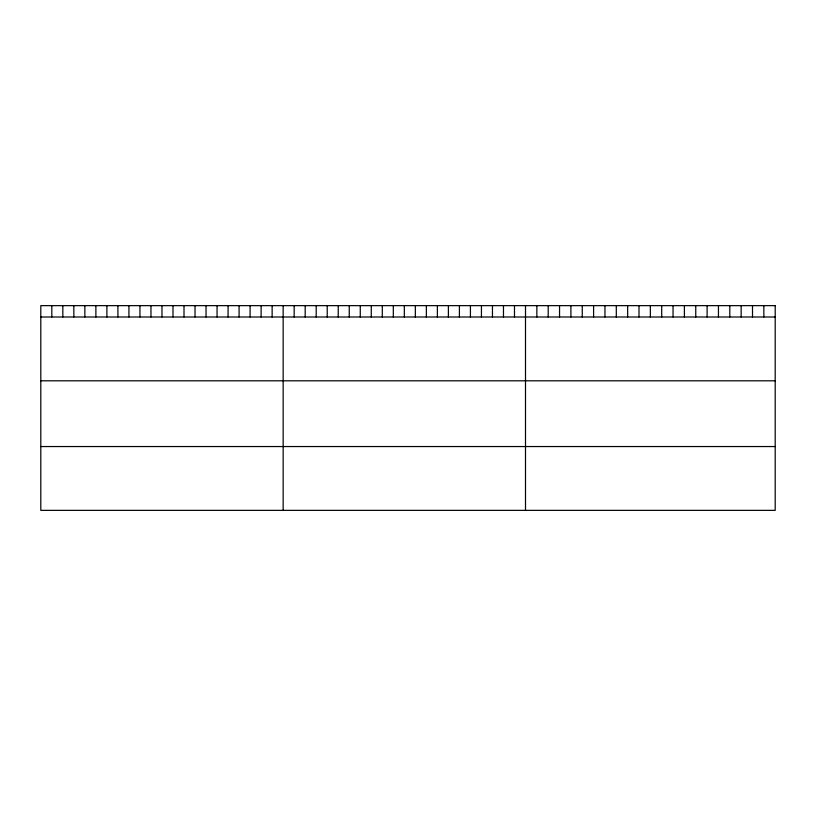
<?xml version="1.0" encoding="UTF-8"?>
<svg xmlns="http://www.w3.org/2000/svg" width="816" height="816" viewBox="0 0 816 816"><rect width="100%" height="100%" fill="white"/><g stroke="black" fill="none" stroke-linecap="round" stroke-linejoin="round"><path stroke-width="1.22" d="M40.8 316.996L775.2 316.996M40.8 380.807L775.2 380.807M40.8 446.546L775.2 446.546M763.847 305.643L763.847 316.996M752.505 305.643L752.505 316.996M741.152 305.643L741.152 316.996M729.8 305.643L729.8 316.996M718.447 305.643L718.447 316.996M707.105 305.643L707.105 316.996M695.752 305.643L695.752 316.996M684.4 305.643L684.4 316.996M673.047 305.643L673.047 316.996M661.705 305.643L661.705 316.996M650.352 305.643L650.352 316.996M638.999 305.643L638.999 316.996M627.657 305.643L627.657 316.996M616.304 305.643L616.304 316.996M604.952 305.643L604.952 316.996M593.599 305.643L593.599 316.996M582.257 305.643L582.257 316.996M570.904 305.643L570.904 316.996M559.552 305.643L559.552 316.996M548.199 305.643L548.199 316.996M536.857 305.643L536.857 316.996M525.504 305.643L525.504 510.357M514.488 305.643L514.488 316.996M503.472 305.643L503.472 316.996M492.456 305.643L492.456 316.996M481.44 305.643L481.44 316.996M470.424 305.643L470.424 316.996M459.408 305.643L459.408 316.996M448.392 305.643L448.392 316.996M437.376 305.643L437.376 316.996M426.36 305.643L426.36 316.996M415.344 305.643L415.344 316.996M404.328 305.643L404.328 316.996M393.312 305.643L393.312 316.996M382.296 305.643L382.296 316.996M371.28 305.643L371.28 316.996M360.264 305.643L360.264 316.996M349.248 305.643L349.248 316.996M338.232 305.643L338.232 316.996M327.216 305.643L327.216 316.996M316.2 305.643L316.2 316.996M305.184 305.643L305.184 316.996M294.168 305.643L294.168 316.996M283.152 305.643L283.152 510.357M272.136 305.643L272.136 316.996M261.12 305.643L261.12 316.996M250.104 305.643L250.104 316.996M239.088 305.643L239.088 316.996M228.072 305.643L228.072 316.996M217.056 305.643L217.056 316.996M206.04 305.643L206.04 316.996M195.024 305.643L195.024 316.996M184.008 305.643L184.008 316.996M172.992 305.643L172.992 316.996M161.976 305.643L161.976 316.996M150.96 305.643L150.96 316.996M139.944 305.643L139.944 316.996M128.928 305.643L128.928 316.996M117.912 305.643L117.912 316.996M106.896 305.643L106.896 316.996M95.88 305.643L95.88 316.996M84.864 305.643L84.864 316.996M73.848 305.643L73.848 316.996M62.832 305.643L62.832 316.996M51.816 305.643L51.816 316.996M775.2 305.643L40.8 305.643L40.8 510.357L775.2 510.357L775.2 305.643"/></g></svg>
